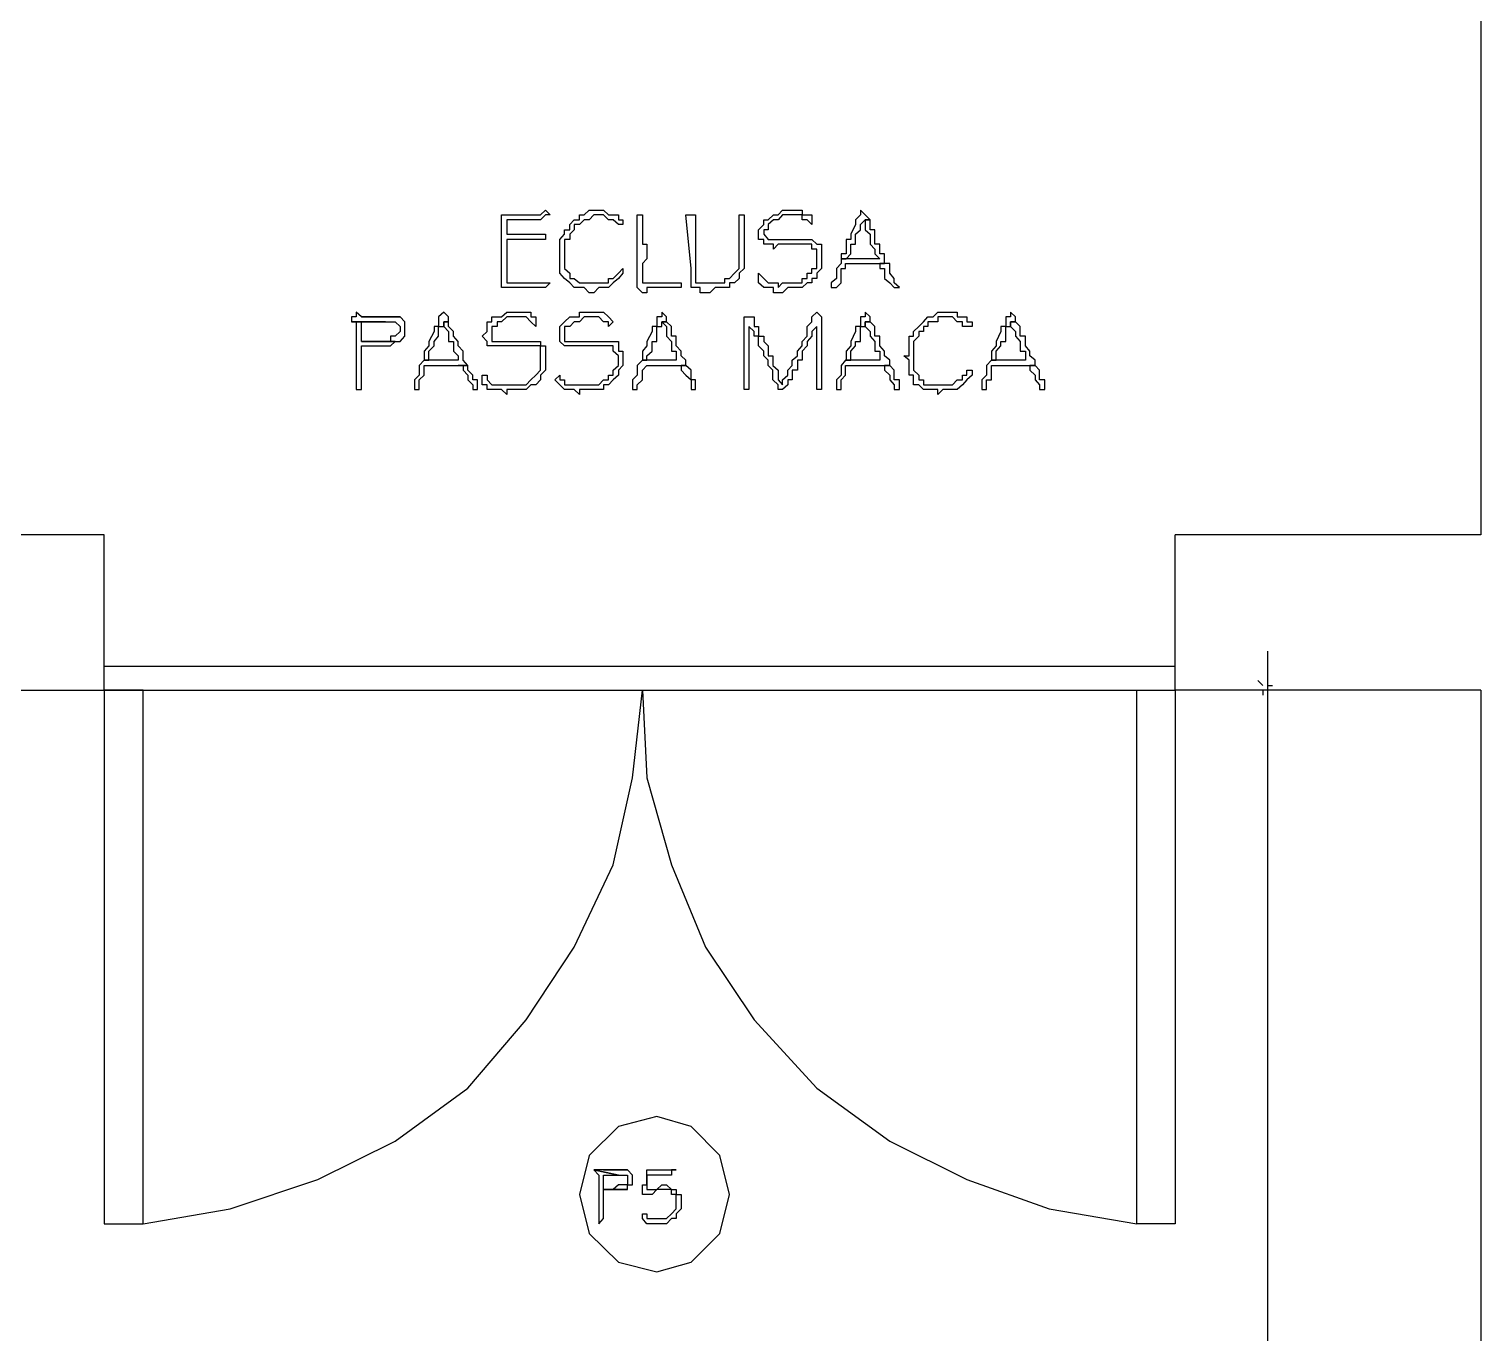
# Model space of a CAD drawing. Header units: millimetres. Extents: x -518.8 to -461.2, y 3.5 to 44.2.
# Drawn here: x -493.215 to -491.308, y 35.608 to 37.32 of the extents above; entities that cross this region are included whole.
import ezdxf

# ---------------------------------------------------------------- set-up
doc = ezdxf.new("R2010")
doc.units = ezdxf.units.MM
doc.header["$MEASUREMENT"] = 0
for name, color, linetype in [('10', 10, 'Continuous'), ('16', 16, 'Continuous'), ('6', 6, 'Continuous'), ('MYSOLIDS', 7, 'Continuous')]:
    doc.layers.add(name, color=color, linetype=linetype)

msp = doc.modelspace()

# ---------------------------------------------------------------- linework, layer by layer
at = {"layer": '10'}
for points in [[(-491.3075, 39.1571), (-491.3075, 36.6556)], [(-493.3128, 36.4518), (-493.1158, 36.4518), (-493.1158, 36.4518), (-493.1158, 36.6556), (-496.5722, 36.6556)], [(-491.3075, 36.6556), (-491.709, 36.6556)], [(-491.709, 36.4518), (-491.709, 36.6556)], [(-493.1158, 35.7511), (-493.0647, 35.7511), (-493.0647, 36.4518), (-493.1158, 36.4518), (-493.1158, 35.7511)], [(-491.709, 35.7511), (-491.7594, 35.7511), (-491.7594, 36.4518), (-491.709, 36.4518), (-491.709, 35.7511)], [(-491.3075, 36.4518), (-491.709, 36.4518)], [(-491.3075, 36.4518), (-491.3075, 32.6511)]]:
    msp.add_lwpolyline(points, dxfattribs=at)
at = {"layer": '16'}
for points in [[(-491.588, 36.503), (-491.588, 32.6)], [(-491.594, 36.4578), (-491.6008, 36.4646)], [(-491.3587, 36.4518), (-491.6391, 36.4518)], [(-491.594, 36.4518), (-491.594, 36.4518), (-491.594, 36.4518), (-491.594, 36.4451)], [(-491.588, 36.4578), (-491.588, 36.4578), (-491.588, 36.4578), (-491.5812, 36.4578)], [(-491.5812, 36.4518), (-491.588, 36.4518), (-491.588, 36.4518), (-491.588, 36.4451)]]:
    msp.add_lwpolyline(points, dxfattribs=at)
at = {"layer": '6'}
for points in [[(-493.1158, 36.4834), (-491.709, 36.4834)], [(-493.1158, 36.4518), (-491.709, 36.4518)], [(-493.0647, 35.7511), (-492.9504, 35.7706), (-492.8354, 35.809), (-492.7339, 35.8594), (-492.6384, 35.9293), (-492.5617, 36.0188), (-492.4985, 36.1142), (-492.4474, 36.2225), (-492.4218, 36.3368), (-492.409, 36.4518)], [(-492.409, 36.4518), (-492.403, 36.3368), (-492.3707, 36.2225), (-492.3263, 36.1142), (-492.2624, 36.0188), (-492.1797, 35.9293), (-492.0842, 35.8594), (-491.9827, 35.809), (-491.8745, 35.7706), (-491.7594, 35.7511)], [(-492.2948, 35.7894), (-492.3075, 35.8406), (-492.3451, 35.8789), (-492.3902, 35.8917), (-492.4406, 35.8789), (-492.479, 35.8406), (-492.4918, 35.7894), (-492.479, 35.7383), (-492.4406, 35.7007), (-492.3902, 35.6879), (-492.3451, 35.7007), (-492.3075, 35.7383), (-492.2948, 35.7894)]]:
    msp.add_lwpolyline(points, dxfattribs=at)
at = {"layer": 'MYSOLIDS'}
for points in [[(-492.5872, 37.0503), (-492.5429, 37.0503), (-492.5361, 37.0503), (-492.5361, 37.0503), (-492.5361, 37.0503), (-492.5361, 37.0503), (-492.5361, 37.0503), (-492.5361, 37.0436), (-492.5361, 37.0436), (-492.5429, 37.0436), (-492.5429, 37.0436), (-492.5872, 37.0436), (-492.5872, 37.0375), (-492.5872, 37.0375), (-492.5872, 37.0308), (-492.5872, 37.0308), (-492.5872, 37.0308), (-492.5872, 37.0248), (-492.5872, 37.018), (-492.5872, 37.018), (-492.5872, 37.012), (-492.5872, 37.012), (-492.5872, 37.0052), (-492.5872, 36.9992), (-492.5872, 36.9992), (-492.5872, 36.9924), (-492.5872, 36.9864), (-492.5872, 36.9864), (-492.5812, 36.9864), (-492.5745, 36.9864), (-492.5745, 36.9864), (-492.5684, 36.9864), (-492.5617, 36.9864), (-492.5617, 36.9864), (-492.5557, 36.9864), (-492.5557, 36.9864), (-492.5489, 36.9864), (-492.5429, 36.9864), (-492.5361, 36.9864), (-492.5361, 36.9864), (-492.5301, 36.9864), (-492.5301, 36.9864), (-492.5301, 36.9864), (-492.5301, 36.9864), (-492.5361, 36.9804), (-492.5361, 36.9804), (-492.5429, 36.9804), (-492.5489, 36.9804), (-492.5489, 36.9804), (-492.5557, 36.9804), (-492.5617, 36.9804), (-492.5617, 36.9804), (-492.5684, 36.9804), (-492.5745, 36.9804), (-492.5812, 36.9804), (-492.5812, 36.9804), (-492.5812, 36.9804), (-492.5872, 36.9804), (-492.5872, 36.9804), (-492.594, 36.9804), (-492.594, 36.9804), (-492.594, 36.9804), (-492.594, 36.9804), (-492.594, 36.9864), (-492.594, 36.9864), (-492.594, 36.9924), (-492.594, 36.9992), (-492.594, 37.0052), (-492.594, 37.0052), (-492.594, 37.012), (-492.594, 37.018), (-492.594, 37.0248), (-492.594, 37.0248), (-492.594, 37.0308), (-492.594, 37.0308), (-492.594, 37.0375), (-492.594, 37.0436), (-492.594, 37.0503), (-492.594, 37.0503), (-492.594, 37.0563), (-492.594, 37.0631), (-492.594, 37.0691), (-492.594, 37.0691), (-492.594, 37.0691), (-492.594, 37.0691), (-492.594, 37.0759), (-492.594, 37.0759), (-492.5872, 37.0759), (-492.5872, 37.0759), (-492.5812, 37.0759), (-492.5812, 37.0759), (-492.5745, 37.0759), (-492.5745, 37.0759), (-492.5684, 37.0759), (-492.5617, 37.0759), (-492.5617, 37.0759), (-492.5557, 37.0759), (-492.5489, 37.0759), (-492.5489, 37.0759), (-492.5429, 37.0759), (-492.5361, 37.0819), (-492.5361, 37.0819), (-492.5361, 37.0819), (-492.5301, 37.0759), (-492.5301, 37.0759), (-492.5301, 37.0759), (-492.5301, 37.0759), (-492.5301, 37.0759), (-492.5361, 37.0759), (-492.5361, 37.0759), (-492.5429, 37.0691), (-492.5429, 37.0691), (-492.5489, 37.0691), (-492.5617, 37.0691), (-492.5617, 37.0691), (-492.5684, 37.0691), (-492.5745, 37.0691), (-492.5812, 37.0691), (-492.5812, 37.0691), (-492.5872, 37.0691), (-492.5872, 37.0631), (-492.5872, 37.0631), (-492.5872, 37.0563), (-492.5872, 37.0563), (-492.5872, 37.0503), (-492.5872, 37.0503), (-492.5872, 37.0503), (-492.5872, 37.0503), (-492.5872, 37.0503)], [(-492.4662, 37.0759), (-492.473, 37.0759), (-492.479, 37.0691), (-492.479, 37.0691), (-492.4857, 37.0691), (-492.4857, 37.0691), (-492.4918, 37.0631), (-492.4985, 37.0631), (-492.4985, 37.0563), (-492.4985, 37.0563), (-492.5045, 37.0503), (-492.5045, 37.0503), (-492.5045, 37.0436), (-492.5113, 37.0436), (-492.5113, 37.0375), (-492.5113, 37.0375), (-492.5113, 37.0308), (-492.5113, 37.0248), (-492.5113, 37.0248), (-492.5113, 37.018), (-492.5113, 37.012), (-492.5113, 37.0052), (-492.5113, 37.0052), (-492.5045, 36.9992), (-492.5045, 36.9992), (-492.5045, 36.9924), (-492.4985, 36.9924), (-492.4918, 36.9864), (-492.4918, 36.9864), (-492.4857, 36.9864), (-492.479, 36.9864), (-492.479, 36.9864), (-492.473, 36.9864), (-492.473, 36.9864), (-492.4662, 36.9864), (-492.4602, 36.9864), (-492.4602, 36.9864), (-492.4534, 36.9864), (-492.4534, 36.9924), (-492.4474, 36.9924), (-492.4474, 36.9924), (-492.4406, 36.9992), (-492.4406, 36.9992), (-492.4346, 37.0052), (-492.4346, 37.0052), (-492.4346, 37.0052), (-492.4346, 37.0052), (-492.4346, 36.9992), (-492.4346, 36.9992), (-492.4346, 36.9992), (-492.4346, 36.9992), (-492.4406, 36.9924), (-492.4406, 36.9924), (-492.4474, 36.9864), (-492.4474, 36.9864), (-492.4534, 36.9804), (-492.4534, 36.9804), (-492.4534, 36.9804), (-492.4602, 36.9804), (-492.4662, 36.9804), (-492.473, 36.9736), (-492.473, 36.9736), (-492.473, 36.9736), (-492.479, 36.9736), (-492.4857, 36.9804), (-492.4918, 36.9804), (-492.4918, 36.9804), (-492.4985, 36.9804), (-492.5045, 36.9864), (-492.5045, 36.9864), (-492.5045, 36.9864), (-492.5113, 36.9924), (-492.5113, 36.9924), (-492.5173, 36.9992), (-492.5173, 37.0052), (-492.5173, 37.0052), (-492.5173, 37.012), (-492.5173, 37.018), (-492.5173, 37.018), (-492.5173, 37.0248), (-492.5173, 37.0308), (-492.5173, 37.0375), (-492.5173, 37.0375), (-492.5173, 37.0436), (-492.5113, 37.0503), (-492.5113, 37.0503), (-492.5113, 37.0563), (-492.5045, 37.0563), (-492.5045, 37.0631), (-492.5045, 37.0631), (-492.4985, 37.0691), (-492.4918, 37.0691), (-492.4918, 37.0759), (-492.4857, 37.0759), (-492.4857, 37.0759), (-492.479, 37.0819), (-492.473, 37.0819), (-492.4662, 37.0819), (-492.4662, 37.0819), (-492.4602, 37.0819), (-492.4602, 37.0819), (-492.4534, 37.0759), (-492.4474, 37.0759), (-492.4474, 37.0759), (-492.4406, 37.0759), (-492.4406, 37.0691), (-492.4346, 37.0691), (-492.4346, 37.0631), (-492.4346, 37.0631), (-492.4346, 37.0631), (-492.4346, 37.0631), (-492.4346, 37.0631), (-492.4346, 37.0631), (-492.4406, 37.0631), (-492.4406, 37.0631), (-492.4406, 37.0631), (-492.4406, 37.0631), (-492.4474, 37.0691), (-492.4534, 37.0691), (-492.4534, 37.0691), (-492.4602, 37.0759), (-492.4662, 37.0759), (-492.4662, 37.0759), (-492.4662, 37.0759), (-492.4662, 37.0759), (-492.4662, 37.0759)], [(-492.409, 36.9864), (-492.403, 36.9864), (-492.3963, 36.9864), (-492.3902, 36.9864), (-492.3902, 36.9864), (-492.3835, 36.9864), (-492.3835, 36.9864), (-492.3775, 36.9864), (-492.3707, 36.9864), (-492.3647, 36.9864), (-492.3647, 36.9864), (-492.3579, 36.9864), (-492.3579, 36.9864), (-492.3579, 36.9804), (-492.3579, 36.9804), (-492.3647, 36.9804), (-492.3647, 36.9804), (-492.3707, 36.9804), (-492.3707, 36.9804), (-492.3707, 36.9804), (-492.3775, 36.9804), (-492.3835, 36.9804), (-492.3902, 36.9804), (-492.3902, 36.9804), (-492.3963, 36.9804), (-492.403, 36.9804), (-492.403, 36.9736), (-492.409, 36.9736), (-492.409, 36.9736), (-492.4158, 36.9804), (-492.4158, 36.9804), (-492.4158, 36.9804), (-492.4158, 36.9804), (-492.4158, 36.9864), (-492.4158, 36.9864), (-492.4158, 36.9924), (-492.4158, 36.9992), (-492.4158, 36.9992), (-492.4158, 37.0052), (-492.4158, 37.012), (-492.4158, 37.012), (-492.4158, 37.018), (-492.4158, 37.0248), (-492.4158, 37.0308), (-492.4158, 37.0308), (-492.4158, 37.0375), (-492.4158, 37.0375), (-492.4158, 37.0436), (-492.4158, 37.0503), (-492.4158, 37.0563), (-492.4158, 37.0563), (-492.4158, 37.0631), (-492.4158, 37.0691), (-492.4158, 37.0759), (-492.4158, 37.0759), (-492.4158, 37.0759), (-492.4158, 37.0759), (-492.409, 37.0759), (-492.409, 37.0759), (-492.409, 37.0759), (-492.409, 37.0759), (-492.409, 37.0759), (-492.409, 37.0759), (-492.409, 37.0759), (-492.409, 37.0691), (-492.409, 37.0631), (-492.409, 37.0563), (-492.409, 37.0563), (-492.409, 37.0503), (-492.409, 37.0436), (-492.409, 37.0375), (-492.403, 37.0375), (-492.403, 37.0308), (-492.403, 37.0248), (-492.403, 37.0248), (-492.403, 37.018), (-492.409, 37.012), (-492.409, 37.012), (-492.409, 37.0052), (-492.409, 37.0052), (-492.409, 36.9992), (-492.409, 36.9924), (-492.409, 36.9924), (-492.409, 36.9864), (-492.409, 36.9864), (-492.409, 36.9864), (-492.409, 36.9864), (-492.409, 36.9864)], [(-492.3519, 37.0759), (-492.3451, 37.0759), (-492.3451, 37.0759), (-492.3451, 37.0759), (-492.3451, 37.0759), (-492.3451, 37.0759), (-492.3451, 37.0759), (-492.3391, 37.0759), (-492.3391, 37.0759), (-492.3391, 37.0052), (-492.3391, 36.9992), (-492.3391, 36.9924), (-492.3391, 36.9924), (-492.3391, 36.9864), (-492.3331, 36.9864), (-492.3331, 36.9864), (-492.3263, 36.9864), (-492.3263, 36.9864), (-492.3203, 36.9864), (-492.3136, 36.9864), (-492.3136, 36.9864), (-492.3075, 36.9864), (-492.3008, 36.9864), (-492.3008, 36.9924), (-492.2948, 36.9924), (-492.2948, 36.9924), (-492.288, 36.9992), (-492.288, 36.9992), (-492.288, 36.9992), (-492.282, 37.0052), (-492.282, 37.012), (-492.282, 37.012), (-492.282, 37.018), (-492.282, 37.018), (-492.282, 37.0248), (-492.282, 37.0308), (-492.282, 37.0375), (-492.282, 37.0436), (-492.282, 37.0503), (-492.282, 37.0503), (-492.282, 37.0563), (-492.282, 37.0631), (-492.282, 37.0631), (-492.282, 37.0691), (-492.282, 37.0759), (-492.282, 37.0759), (-492.282, 37.0759), (-492.282, 37.0759), (-492.282, 37.0759), (-492.282, 37.0759), (-492.2752, 37.0759), (-492.2752, 37.0759), (-492.2752, 37.0691), (-492.2752, 37.0691), (-492.2752, 37.0631), (-492.2752, 37.0563), (-492.2752, 37.0563), (-492.2752, 37.0436), (-492.2752, 37.0375), (-492.2752, 37.0308), (-492.2752, 37.0248), (-492.2752, 37.0248), (-492.2752, 37.018), (-492.2752, 37.012), (-492.2752, 37.012), (-492.2752, 37.0052), (-492.2752, 37.0052), (-492.282, 36.9992), (-492.282, 36.9992), (-492.282, 36.9924), (-492.282, 36.9924), (-492.288, 36.9864), (-492.288, 36.9864), (-492.2948, 36.9864), (-492.2948, 36.9804), (-492.3008, 36.9804), (-492.3075, 36.9804), (-492.3075, 36.9804), (-492.3136, 36.9804), (-492.3203, 36.9736), (-492.3263, 36.9736), (-492.3263, 36.9736), (-492.3331, 36.9736), (-492.3331, 36.9804), (-492.3391, 36.9804), (-492.3391, 36.9804), (-492.3451, 36.9804), (-492.3451, 36.9864), (-492.3451, 36.9864), (-492.3451, 36.9924), (-492.3451, 36.9992), (-492.3451, 37.0052), (-492.3451, 37.0052), (-492.3519, 37.0759), (-492.3519, 37.0759), (-492.3519, 37.0759)], [(-492.1865, 37.0631), (-492.1925, 37.0691), (-492.1925, 37.0691), (-492.1925, 37.0691), (-492.1925, 37.0691), (-492.1993, 37.0691), (-492.1993, 37.0759), (-492.2053, 37.0759), (-492.2121, 37.0759), (-492.2121, 37.0759), (-492.2181, 37.0759), (-492.2181, 37.0759), (-492.2248, 37.0759), (-492.2308, 37.0691), (-492.2308, 37.0691), (-492.2369, 37.0691), (-492.2436, 37.0631), (-492.2436, 37.0631), (-492.2436, 37.0563), (-492.2496, 37.0563), (-492.2496, 37.0503), (-492.2496, 37.0503), (-492.2436, 37.0436), (-492.2436, 37.0436), (-492.2369, 37.0436), (-492.2369, 37.0436), (-492.2308, 37.0436), (-492.2248, 37.0436), (-492.2248, 37.0436), (-492.2181, 37.0436), (-492.2181, 37.0436), (-492.2121, 37.0436), (-492.2053, 37.0436), (-492.1993, 37.0436), (-492.1993, 37.0436), (-492.1925, 37.0436), (-492.1865, 37.0436), (-492.1865, 37.0436), (-492.1797, 37.0375), (-492.1797, 37.0375), (-492.1737, 37.0375), (-492.1737, 37.0308), (-492.1737, 37.0248), (-492.1737, 37.0248), (-492.1737, 37.018), (-492.1737, 37.018), (-492.1737, 37.012), (-492.1737, 37.0052), (-492.1737, 37.0052), (-492.1797, 36.9992), (-492.1797, 36.9924), (-492.1865, 36.9924), (-492.1865, 36.9864), (-492.1865, 36.9864), (-492.1925, 36.9864), (-492.1925, 36.9864), (-492.1993, 36.9804), (-492.2053, 36.9804), (-492.2053, 36.9804), (-492.2121, 36.9804), (-492.2181, 36.9804), (-492.2248, 36.9736), (-492.2248, 36.9736), (-492.2308, 36.9736), (-492.2369, 36.9736), (-492.2369, 36.9804), (-492.2436, 36.9804), (-492.2496, 36.9804), (-492.2496, 36.9804), (-492.2564, 36.9864), (-492.2564, 36.9864), (-492.2564, 36.9924), (-492.2564, 36.9924), (-492.2564, 36.9992), (-492.2564, 36.9992), (-492.2564, 36.9992), (-492.2564, 36.9992), (-492.2496, 36.9924), (-492.2496, 36.9924), (-492.2496, 36.9924), (-492.2496, 36.9924), (-492.2436, 36.9864), (-492.2436, 36.9864), (-492.2436, 36.9864), (-492.2369, 36.9864), (-492.2308, 36.9864), (-492.2308, 36.9804), (-492.2248, 36.9864), (-492.2181, 36.9864), (-492.2121, 36.9864), (-492.2121, 36.9864), (-492.2053, 36.9864), (-492.1993, 36.9864), (-492.1993, 36.9924), (-492.1925, 36.9924), (-492.1925, 36.9924), (-492.1925, 36.9992), (-492.1865, 36.9992), (-492.1865, 37.0052), (-492.1797, 37.0052), (-492.1797, 37.012), (-492.1797, 37.018), (-492.1797, 37.018), (-492.1797, 37.0248), (-492.1797, 37.0308), (-492.1865, 37.0308), (-492.1865, 37.0308), (-492.1865, 37.0375), (-492.1925, 37.0375), (-492.1993, 37.0375), (-492.1993, 37.0375), (-492.1993, 37.0375), (-492.2053, 37.0375), (-492.2121, 37.0375), (-492.2181, 37.0375), (-492.2248, 37.0375), (-492.2248, 37.0375), (-492.2308, 37.0375), (-492.2369, 37.0308), (-492.2369, 37.0375), (-492.2436, 37.0375), (-492.2496, 37.0375), (-492.2496, 37.0375), (-492.2496, 37.0436), (-492.2564, 37.0436), (-492.2564, 37.0503), (-492.2564, 37.0503), (-492.2564, 37.0563), (-492.2564, 37.0563), (-492.2496, 37.0631), (-492.2496, 37.0691), (-492.2436, 37.0691), (-492.2436, 37.0691), (-492.2369, 37.0759), (-492.2369, 37.0759), (-492.2308, 37.0759), (-492.2248, 37.0819), (-492.2248, 37.0819), (-492.2181, 37.0819), (-492.2121, 37.0819), (-492.2121, 37.0819), (-492.2053, 37.0819), (-492.1993, 37.0819), (-492.1993, 37.0759), (-492.1925, 37.0759), (-492.1865, 37.0759), (-492.1865, 37.0691), (-492.1865, 37.0691), (-492.1865, 37.0691), (-492.1865, 37.0691), (-492.1865, 37.0631), (-492.1865, 37.0631), (-492.1865, 37.0631), (-492.1865, 37.0631), (-492.1865, 37.0631)], [(-492.1226, 37.0819), (-492.1226, 37.0819), (-492.1226, 37.0759), (-492.1226, 37.0759), (-492.1226, 37.0759), (-492.1293, 37.0691), (-492.1293, 37.0631), (-492.1293, 37.0631), (-492.1354, 37.0503), (-492.1354, 37.0436), (-492.1414, 37.0436), (-492.1414, 37.0375), (-492.1414, 37.0375), (-492.1414, 37.0308), (-492.1414, 37.0248), (-492.1481, 37.0248), (-492.1481, 37.018), (-492.1414, 37.018), (-492.1414, 37.018), (-492.1354, 37.0248), (-492.1354, 37.0308), (-492.1354, 37.0308), (-492.1354, 37.0375), (-492.1293, 37.0375), (-492.1293, 37.0436), (-492.1293, 37.0436), (-492.1293, 37.0503), (-492.1226, 37.0563), (-492.1226, 37.0563), (-492.1226, 37.0631), (-492.1166, 37.0691), (-492.1098, 37.0691), (-492.1166, 37.0759), (-492.1166, 37.0759), (-492.1226, 37.0819), (-492.1226, 37.0819)], [(-492.1098, 37.0691), (-492.1166, 37.0691), (-492.1166, 37.0691), (-492.1166, 37.0631), (-492.1166, 37.0563), (-492.1166, 37.0563), (-492.1098, 37.0503), (-492.1098, 37.0436), (-492.1098, 37.0436), (-492.1098, 37.0375), (-492.1038, 37.0308), (-492.1038, 37.0308), (-492.1038, 37.0248), (-492.097, 37.018), (-492.1421, 37.018), (-492.1481, 37.018), (-492.1481, 37.012), (-492.1481, 37.012), (-492.1542, 37.0052), (-492.1542, 36.9992), (-492.1542, 36.9992), (-492.1542, 36.9924), (-492.1609, 36.9864), (-492.1609, 36.9864), (-492.1609, 36.9804), (-492.1609, 36.9804), (-492.1542, 36.9804), (-492.1542, 36.9804), (-492.1542, 36.9804), (-492.1481, 36.9864), (-492.1481, 36.9924), (-492.1481, 36.9924), (-492.1481, 36.9992), (-492.1481, 37.0052), (-492.1421, 37.0052), (-492.1421, 37.012), (-492.097, 37.012), (-492.091, 37.012), (-492.091, 37.018), (-492.091, 37.0248), (-492.097, 37.0248), (-492.097, 37.0308), (-492.097, 37.0375), (-492.1038, 37.0375), (-492.1038, 37.0436), (-492.1038, 37.0436), (-492.1038, 37.0503), (-492.1038, 37.0563), (-492.1098, 37.0563), (-492.1098, 37.0563), (-492.1098, 37.0631), (-492.1098, 37.0691), (-492.1098, 37.0691), (-492.1098, 37.0691)], [(-492.091, 37.012), (-492.097, 37.012), (-492.097, 37.012), (-492.097, 37.0052), (-492.091, 37.0052), (-492.091, 36.9992), (-492.091, 36.9924), (-492.0842, 36.9864), (-492.0842, 36.9864), (-492.0782, 36.9804), (-492.0782, 36.9804), (-492.0782, 36.9804), (-492.0714, 36.9804), (-492.0714, 36.9804), (-492.0782, 36.9864), (-492.0782, 36.9924), (-492.0782, 36.9924), (-492.0842, 36.9992), (-492.0842, 37.0052), (-492.0842, 37.012), (-492.091, 37.012), (-492.091, 37.012)], [(-492.785, 36.9481), (-492.785, 36.9421), (-492.785, 36.9421), (-492.791, 36.9421), (-492.791, 36.9353), (-492.7466, 36.9353), (-492.7466, 36.9353), (-492.7399, 36.9353), (-492.7339, 36.9353), (-492.7339, 36.9353), (-492.7339, 36.9353), (-492.7271, 36.9293), (-492.7271, 36.9293), (-492.7271, 36.9225), (-492.7271, 36.9225), (-492.7339, 36.9165), (-492.7339, 36.9165), (-492.7399, 36.9165), (-492.7399, 36.9097), (-492.7466, 36.9097), (-492.7466, 36.9097), (-492.7527, 36.9097), (-492.7594, 36.9097), (-492.7594, 36.9097), (-492.7654, 36.9097), (-492.7722, 36.9097), (-492.7782, 36.9097), (-492.7339, 36.9097), (-492.7339, 36.9097), (-492.7271, 36.9097), (-492.7211, 36.9165), (-492.7211, 36.9165), (-492.7211, 36.9225), (-492.7211, 36.9293), (-492.7211, 36.9293), (-492.7211, 36.9353), (-492.7211, 36.9353), (-492.7271, 36.9421), (-492.7271, 36.9421), (-492.7782, 36.9421), (-492.7782, 36.9421), (-492.785, 36.9481), (-492.785, 36.9481)], [(-492.7466, 36.9421), (-492.7527, 36.9421), (-492.7527, 36.9421), (-492.7594, 36.9421), (-492.7654, 36.9421), (-492.7722, 36.9421), (-492.7722, 36.9421), (-492.7782, 36.9421), (-492.7271, 36.9421), (-492.7339, 36.9421), (-492.7399, 36.9421), (-492.7399, 36.9421), (-492.7466, 36.9421), (-492.7466, 36.9421)], [(-492.6699, 36.9481), (-492.6699, 36.9481), (-492.6699, 36.9481), (-492.6767, 36.9421), (-492.6767, 36.9421), (-492.6767, 36.9353), (-492.6767, 36.9293), (-492.6827, 36.9293), (-492.6827, 36.9225), (-492.6895, 36.9097), (-492.6895, 36.9097), (-492.6895, 36.9037), (-492.6895, 36.9037), (-492.6955, 36.8969), (-492.6955, 36.8909), (-492.6955, 36.8909), (-492.6955, 36.8849), (-492.6895, 36.8849), (-492.6895, 36.8849), (-492.6895, 36.8909), (-492.6895, 36.8969), (-492.6827, 36.9037), (-492.6827, 36.9037), (-492.6827, 36.9037), (-492.6827, 36.9097), (-492.6827, 36.9097), (-492.6767, 36.9165), (-492.6767, 36.9225), (-492.6767, 36.9293), (-492.6699, 36.9293), (-492.6699, 36.9353), (-492.6639, 36.9353), (-492.6639, 36.9421), (-492.6699, 36.9481), (-492.6699, 36.9481), (-492.6699, 36.9481)], [(-492.5489, 36.9293), (-492.5557, 36.9353), (-492.5557, 36.9353), (-492.5557, 36.9353), (-492.5557, 36.9353), (-492.5557, 36.9353), (-492.5617, 36.9421), (-492.5684, 36.9421), (-492.5684, 36.9421), (-492.5745, 36.9421), (-492.5745, 36.9421), (-492.5812, 36.9421), (-492.5872, 36.9421), (-492.594, 36.9353), (-492.594, 36.9353), (-492.6, 36.9353), (-492.6, 36.9293), (-492.6068, 36.9293), (-492.6068, 36.9225), (-492.6068, 36.9225), (-492.6068, 36.9165), (-492.6068, 36.9165), (-492.6068, 36.9097), (-492.6, 36.9097), (-492.6, 36.9097), (-492.594, 36.9097), (-492.594, 36.9097), (-492.5872, 36.9097), (-492.5812, 36.9097), (-492.5812, 36.9097), (-492.5745, 36.9097), (-492.5745, 36.9097), (-492.5684, 36.9097), (-492.5617, 36.9097), (-492.5617, 36.9097), (-492.5557, 36.9097), (-492.5489, 36.9097), (-492.5429, 36.9097), (-492.5429, 36.9097), (-492.5429, 36.9037), (-492.5361, 36.9037), (-492.5361, 36.8969), (-492.5361, 36.8969), (-492.5361, 36.8909), (-492.5361, 36.8849), (-492.5361, 36.8849), (-492.5361, 36.8782), (-492.5361, 36.8721), (-492.5361, 36.8721), (-492.5429, 36.8654), (-492.5429, 36.8594), (-492.5429, 36.8594), (-492.5489, 36.8526), (-492.5489, 36.8526), (-492.5557, 36.8526), (-492.5557, 36.8526), (-492.5617, 36.8466), (-492.5617, 36.8466), (-492.5684, 36.8466), (-492.5745, 36.8466), (-492.5812, 36.8466), (-492.5812, 36.8466), (-492.5872, 36.8466), (-492.5872, 36.8398), (-492.594, 36.8466), (-492.6, 36.8466), (-492.6068, 36.8466), (-492.6068, 36.8466), (-492.6128, 36.8466), (-492.6128, 36.8526), (-492.6196, 36.8526), (-492.6196, 36.8594), (-492.6196, 36.8594), (-492.6196, 36.8654), (-492.6196, 36.8654), (-492.6128, 36.8654), (-492.6128, 36.8654), (-492.6128, 36.8594), (-492.6128, 36.8594), (-492.6128, 36.8594), (-492.6128, 36.8594), (-492.6068, 36.8526), (-492.6068, 36.8526), (-492.6, 36.8526), (-492.6, 36.8526), (-492.594, 36.8526), (-492.5872, 36.8526), (-492.5872, 36.8526), (-492.5812, 36.8526), (-492.5745, 36.8526), (-492.5684, 36.8526), (-492.5684, 36.8526), (-492.5617, 36.8526), (-492.5557, 36.8594), (-492.5557, 36.8594), (-492.5557, 36.8594), (-492.5489, 36.8654), (-492.5489, 36.8654), (-492.5429, 36.8721), (-492.5429, 36.8721), (-492.5429, 36.8782), (-492.5429, 36.8849), (-492.5429, 36.8849), (-492.5429, 36.8909), (-492.5429, 36.8969), (-492.5429, 36.8969), (-492.5429, 36.9037), (-492.5489, 36.9037), (-492.5557, 36.9037), (-492.5557, 36.9037), (-492.5617, 36.9037), (-492.5617, 36.9037), (-492.5684, 36.9037), (-492.5745, 36.9037), (-492.5745, 36.9037), (-492.5812, 36.9037), (-492.5872, 36.9037), (-492.594, 36.9037), (-492.594, 36.9037), (-492.6, 36.9037), (-492.6068, 36.9037), (-492.6068, 36.9037), (-492.6128, 36.9037), (-492.6128, 36.9097), (-492.6128, 36.9097), (-492.6196, 36.9165), (-492.6196, 36.9165), (-492.6128, 36.9225), (-492.6128, 36.9293), (-492.6128, 36.9293), (-492.6128, 36.9353), (-492.6068, 36.9353), (-492.6068, 36.9421), (-492.6, 36.9421), (-492.594, 36.9421), (-492.594, 36.9421), (-492.5872, 36.9481), (-492.5812, 36.9481), (-492.5812, 36.9481), (-492.5745, 36.9481), (-492.5745, 36.9481), (-492.5684, 36.9481), (-492.5617, 36.9481), (-492.5557, 36.9481), (-492.5557, 36.9421), (-492.5489, 36.9421), (-492.5489, 36.9353), (-492.5489, 36.9353), (-492.5489, 36.9353), (-492.5489, 36.9353), (-492.5489, 36.9293), (-492.5489, 36.9293), (-492.5489, 36.9293), (-492.5489, 36.9293), (-492.5489, 36.9293)], [(-492.4534, 36.9293), (-492.4534, 36.9353), (-492.4534, 36.9353), (-492.4534, 36.9353), (-492.4534, 36.9353), (-492.4602, 36.9353), (-492.4662, 36.9421), (-492.4662, 36.9421), (-492.473, 36.9421), (-492.473, 36.9421), (-492.479, 36.9421), (-492.4857, 36.9421), (-492.4857, 36.9421), (-492.4918, 36.9353), (-492.4985, 36.9353), (-492.4985, 36.9353), (-492.5045, 36.9293), (-492.5113, 36.9293), (-492.5113, 36.9225), (-492.5113, 36.9225), (-492.5113, 36.9165), (-492.5113, 36.9165), (-492.5113, 36.9097), (-492.5045, 36.9097), (-492.4985, 36.9097), (-492.4985, 36.9097), (-492.4918, 36.9097), (-492.4918, 36.9097), (-492.4857, 36.9097), (-492.479, 36.9097), (-492.479, 36.9097), (-492.473, 36.9097), (-492.4662, 36.9097), (-492.4662, 36.9097), (-492.4602, 36.9097), (-492.4534, 36.9097), (-492.4534, 36.9097), (-492.4474, 36.9097), (-492.4406, 36.9097), (-492.4406, 36.9037), (-492.4406, 36.9037), (-492.4406, 36.8969), (-492.4346, 36.8969), (-492.4346, 36.8909), (-492.4346, 36.8849), (-492.4346, 36.8849), (-492.4346, 36.8782), (-492.4406, 36.8721), (-492.4406, 36.8721), (-492.4406, 36.8654), (-492.4474, 36.8594), (-492.4474, 36.8594), (-492.4534, 36.8526), (-492.4534, 36.8526), (-492.4534, 36.8526), (-492.4602, 36.8526), (-492.4602, 36.8466), (-492.4662, 36.8466), (-492.473, 36.8466), (-492.473, 36.8466), (-492.479, 36.8466), (-492.4857, 36.8466), (-492.4918, 36.8466), (-492.4918, 36.8398), (-492.4985, 36.8466), (-492.5045, 36.8466), (-492.5045, 36.8466), (-492.5113, 36.8466), (-492.5113, 36.8466), (-492.5173, 36.8526), (-492.5173, 36.8526), (-492.5241, 36.8594), (-492.5241, 36.8594), (-492.5173, 36.8654), (-492.5173, 36.8654), (-492.5173, 36.8654), (-492.5173, 36.8654), (-492.5173, 36.8594), (-492.5113, 36.8594), (-492.5113, 36.8594), (-492.5113, 36.8594), (-492.5113, 36.8526), (-492.5045, 36.8526), (-492.5045, 36.8526), (-492.4985, 36.8526), (-492.4985, 36.8526), (-492.4918, 36.8526), (-492.4857, 36.8526), (-492.479, 36.8526), (-492.479, 36.8526), (-492.473, 36.8526), (-492.4662, 36.8526), (-492.4662, 36.8526), (-492.4602, 36.8594), (-492.4602, 36.8594), (-492.4534, 36.8594), (-492.4534, 36.8654), (-492.4474, 36.8654), (-492.4474, 36.8721), (-492.4474, 36.8721), (-492.4406, 36.8782), (-492.4406, 36.8849), (-492.4406, 36.8849), (-492.4406, 36.8909), (-492.4474, 36.8969), (-492.4474, 36.8969), (-492.4474, 36.9037), (-492.4534, 36.9037), (-492.4534, 36.9037), (-492.4602, 36.9037), (-492.4602, 36.9037), (-492.4662, 36.9037), (-492.473, 36.9037), (-492.473, 36.9037), (-492.479, 36.9037), (-492.4857, 36.9037), (-492.4918, 36.9037), (-492.4918, 36.9037), (-492.4985, 36.9037), (-492.5045, 36.9037), (-492.5045, 36.9037), (-492.5113, 36.9037), (-492.5113, 36.9037), (-492.5173, 36.9097), (-492.5173, 36.9097), (-492.5173, 36.9165), (-492.5173, 36.9165), (-492.5173, 36.9225), (-492.5173, 36.9293), (-492.5173, 36.9293), (-492.5113, 36.9353), (-492.5113, 36.9353), (-492.5045, 36.9421), (-492.5045, 36.9421), (-492.4985, 36.9421), (-492.4918, 36.9421), (-492.4918, 36.9481), (-492.4857, 36.9481), (-492.479, 36.9481), (-492.473, 36.9481), (-492.473, 36.9481), (-492.4662, 36.9481), (-492.4662, 36.9481), (-492.4602, 36.9481), (-492.4534, 36.9421), (-492.4534, 36.9421), (-492.4474, 36.9353), (-492.4474, 36.9353), (-492.4474, 36.9353), (-492.4474, 36.9353), (-492.4534, 36.9293), (-492.4534, 36.9293), (-492.4534, 36.9293), (-492.4534, 36.9293), (-492.4534, 36.9293)], [(-492.3835, 36.9481), (-492.3835, 36.9481), (-492.3835, 36.9481), (-492.3835, 36.9421), (-492.3902, 36.9421), (-492.3902, 36.9353), (-492.3902, 36.9293), (-492.3963, 36.9293), (-492.3963, 36.9225), (-492.403, 36.9097), (-492.403, 36.9097), (-492.403, 36.9037), (-492.403, 36.9037), (-492.409, 36.8969), (-492.409, 36.8909), (-492.409, 36.8909), (-492.409, 36.8849), (-492.403, 36.8849), (-492.403, 36.8849), (-492.403, 36.8909), (-492.3963, 36.8969), (-492.3963, 36.9037), (-492.3963, 36.9037), (-492.3963, 36.9037), (-492.3963, 36.9097), (-492.3902, 36.9097), (-492.3902, 36.9165), (-492.3902, 36.9225), (-492.3902, 36.9293), (-492.3835, 36.9293), (-492.3835, 36.9353), (-492.3775, 36.9353), (-492.3775, 36.9421), (-492.3835, 36.9481), (-492.3835, 36.9481), (-492.3835, 36.9481)], [(-492.2692, 36.9293), (-492.2692, 36.9225), (-492.2692, 36.9225), (-492.2692, 36.9165), (-492.2692, 36.9097), (-492.2692, 36.9037), (-492.2692, 36.9037), (-492.2692, 36.9037), (-492.2692, 36.8969), (-492.2692, 36.8909), (-492.2692, 36.8849), (-492.2692, 36.8849), (-492.2692, 36.8782), (-492.2692, 36.8721), (-492.2692, 36.8721), (-492.2692, 36.8654), (-492.2692, 36.8594), (-492.2692, 36.8526), (-492.2692, 36.8526), (-492.2692, 36.8466), (-492.2692, 36.8466), (-492.2692, 36.8466), (-492.2692, 36.8466), (-492.2692, 36.8466), (-492.2752, 36.8466), (-492.2752, 36.8466), (-492.2752, 36.8466), (-492.2752, 36.8466), (-492.2752, 36.8526), (-492.2752, 36.8526), (-492.2752, 36.8594), (-492.2752, 36.8594), (-492.2752, 36.8654), (-492.2752, 36.8721), (-492.2752, 36.8721), (-492.2752, 36.8782), (-492.2752, 36.8849), (-492.2752, 36.8909), (-492.2752, 36.8969), (-492.2752, 36.8969), (-492.2752, 36.9037), (-492.2752, 36.9097), (-492.2752, 36.9165), (-492.2752, 36.9165), (-492.2752, 36.9225), (-492.2752, 36.9293), (-492.2752, 36.9293), (-492.2752, 36.9353), (-492.2752, 36.9353), (-492.2752, 36.9421), (-492.2752, 36.9421), (-492.2752, 36.9421), (-492.2752, 36.9421), (-492.2692, 36.9421), (-492.2692, 36.9421), (-492.2692, 36.9421), (-492.2624, 36.9421), (-492.2624, 36.9353), (-492.2624, 36.9293), (-492.2564, 36.9293), (-492.2564, 36.9225), (-492.2564, 36.9225), (-492.2564, 36.9165), (-492.2496, 36.9165), (-492.2496, 36.9097), (-492.2496, 36.9097), (-492.2436, 36.9037), (-492.2436, 36.8969), (-492.2436, 36.8909), (-492.2376, 36.8909), (-492.2376, 36.8849), (-492.2376, 36.8782), (-492.2376, 36.8782), (-492.2308, 36.8721), (-492.2308, 36.8654), (-492.2308, 36.8654), (-492.2308, 36.8594), (-492.2248, 36.8526), (-492.2248, 36.8526), (-492.2248, 36.8594), (-492.2248, 36.8594), (-492.2181, 36.8654), (-492.2181, 36.8654), (-492.2181, 36.8721), (-492.2181, 36.8721), (-492.2121, 36.8782), (-492.2121, 36.8849), (-492.2121, 36.8849), (-492.2053, 36.8909), (-492.2053, 36.8969), (-492.2053, 36.8969), (-492.1993, 36.9037), (-492.1993, 36.9097), (-492.1925, 36.9165), (-492.1925, 36.9225), (-492.1925, 36.9225), (-492.1925, 36.9293), (-492.1865, 36.9353), (-492.1865, 36.9353), (-492.1865, 36.9421), (-492.1865, 36.9421), (-492.1865, 36.9421), (-492.1797, 36.9481), (-492.1797, 36.9481), (-492.1737, 36.9421), (-492.1737, 36.9421), (-492.1737, 36.9421), (-492.1737, 36.9421), (-492.1737, 36.8526), (-492.1737, 36.8466), (-492.1737, 36.8466), (-492.1797, 36.8466), (-492.1797, 36.8466), (-492.1797, 36.8466), (-492.1797, 36.8466), (-492.1797, 36.8526), (-492.1797, 36.8526), (-492.1797, 36.9293), (-492.1865, 36.9225), (-492.1865, 36.9165), (-492.1925, 36.9097), (-492.1925, 36.9097), (-492.1925, 36.9037), (-492.1993, 36.8969), (-492.1993, 36.8909), (-492.1993, 36.8849), (-492.2053, 36.8849), (-492.2053, 36.8782), (-492.2053, 36.8721), (-492.2121, 36.8721), (-492.2121, 36.8654), (-492.2121, 36.8654), (-492.2121, 36.8654), (-492.2121, 36.8594), (-492.2181, 36.8594), (-492.2181, 36.8526), (-492.2248, 36.8466), (-492.2248, 36.8466), (-492.2248, 36.8466), (-492.2248, 36.8466), (-492.2308, 36.8466), (-492.2308, 36.8466), (-492.2308, 36.8466), (-492.2308, 36.8526), (-492.2308, 36.8526), (-492.2308, 36.8526), (-492.2376, 36.8594), (-492.2376, 36.8654), (-492.2376, 36.8721), (-492.2436, 36.8782), (-492.2436, 36.8782), (-492.2436, 36.8849), (-492.2496, 36.8909), (-492.2496, 36.8969), (-492.2496, 36.8969), (-492.2564, 36.9037), (-492.2564, 36.9097), (-492.2564, 36.9097), (-492.2564, 36.9165), (-492.2624, 36.9165), (-492.2624, 36.9225), (-492.2624, 36.9225), (-492.2692, 36.9293), (-492.2692, 36.9293), (-492.2692, 36.9293), (-492.2692, 36.9293), (-492.2692, 36.9293)], [(-492.1166, 36.9481), (-492.1166, 36.9481), (-492.1166, 36.9481), (-492.1166, 36.9421), (-492.1226, 36.9421), (-492.1226, 36.9353), (-492.1226, 36.9293), (-492.1293, 36.9293), (-492.1293, 36.9225), (-492.1354, 36.9097), (-492.1354, 36.9097), (-492.1354, 36.9037), (-492.1354, 36.9037), (-492.1414, 36.8969), (-492.1414, 36.8909), (-492.1414, 36.8909), (-492.1414, 36.8849), (-492.1354, 36.8849), (-492.1354, 36.8849), (-492.1354, 36.8909), (-492.1354, 36.8969), (-492.1293, 36.9037), (-492.1293, 36.9037), (-492.1293, 36.9037), (-492.1293, 36.9097), (-492.1226, 36.9097), (-492.1226, 36.9165), (-492.1226, 36.9225), (-492.1226, 36.9293), (-492.1166, 36.9293), (-492.1166, 36.9353), (-492.1098, 36.9353), (-492.1098, 36.9421), (-492.1166, 36.9481), (-492.1166, 36.9481), (-492.1166, 36.9481)], [(-492.0083, 36.9421), (-492.0143, 36.9421), (-492.0211, 36.9421), (-492.0211, 36.9353), (-492.0271, 36.9353), (-492.0339, 36.9353), (-492.0339, 36.9293), (-492.0399, 36.9293), (-492.0399, 36.9225), (-492.0399, 36.9225), (-492.0459, 36.9225), (-492.0459, 36.9165), (-492.0527, 36.9097), (-492.0527, 36.9097), (-492.0527, 36.9097), (-492.0527, 36.9037), (-492.0527, 36.8969), (-492.0527, 36.8909), (-492.0527, 36.8909), (-492.0527, 36.8849), (-492.0527, 36.8782), (-492.0527, 36.8721), (-492.0527, 36.8721), (-492.0459, 36.8654), (-492.0459, 36.8654), (-492.0459, 36.8594), (-492.0399, 36.8594), (-492.0399, 36.8526), (-492.0339, 36.8526), (-492.0271, 36.8526), (-492.0271, 36.8526), (-492.0211, 36.8526), (-492.0211, 36.8526), (-492.0143, 36.8526), (-492.0083, 36.8526), (-492.0015, 36.8526), (-492.0015, 36.8526), (-492.0015, 36.8526), (-491.9955, 36.8594), (-491.9887, 36.8594), (-491.9887, 36.8594), (-491.9887, 36.8654), (-491.9827, 36.8654), (-491.9827, 36.8721), (-491.976, 36.8721), (-491.976, 36.8721), (-491.976, 36.8721), (-491.976, 36.8721), (-491.976, 36.8721), (-491.976, 36.8654), (-491.976, 36.8654), (-491.9827, 36.8594), (-491.9827, 36.8594), (-491.9887, 36.8526), (-491.9887, 36.8526), (-491.9955, 36.8466), (-492.0015, 36.8466), (-492.0015, 36.8466), (-492.0015, 36.8466), (-492.0083, 36.8466), (-492.0143, 36.8466), (-492.0211, 36.8398), (-492.0211, 36.8398), (-492.0211, 36.8466), (-492.0271, 36.8466), (-492.0339, 36.8466), (-492.0399, 36.8466), (-492.0399, 36.8466), (-492.0459, 36.8526), (-492.0459, 36.8526), (-492.0527, 36.8526), (-492.0527, 36.8594), (-492.0527, 36.8654), (-492.0587, 36.8654), (-492.0587, 36.8721), (-492.0587, 36.8721), (-492.0587, 36.8782), (-492.0587, 36.8849), (-492.0654, 36.8909), (-492.0587, 36.8909), (-492.0587, 36.8969), (-492.0587, 36.9037), (-492.0587, 36.9037), (-492.0587, 36.9097), (-492.0587, 36.9165), (-492.0527, 36.9165), (-492.0527, 36.9225), (-492.0527, 36.9225), (-492.0459, 36.9293), (-492.0459, 36.9293), (-492.0399, 36.9353), (-492.0399, 36.9353), (-492.0339, 36.9421), (-492.0271, 36.9421), (-492.0271, 36.9421), (-492.0211, 36.9481), (-492.0143, 36.9481), (-492.0143, 36.9481), (-492.0083, 36.9481), (-492.0083, 36.9481), (-492.0015, 36.9481), (-491.9955, 36.9481), (-491.9955, 36.9421), (-491.9887, 36.9421), (-491.9827, 36.9421), (-491.9827, 36.9353), (-491.976, 36.9353), (-491.976, 36.9293), (-491.976, 36.9293), (-491.976, 36.9293), (-491.976, 36.9293), (-491.9827, 36.9293), (-491.9827, 36.9293), (-491.9827, 36.9293), (-491.9827, 36.9293), (-491.9887, 36.9293), (-491.9887, 36.9293), (-491.9887, 36.9353), (-491.9955, 36.9353), (-491.9955, 36.9353), (-492.0015, 36.9421), (-492.0083, 36.9421), (-492.0083, 36.9421), (-492.0083, 36.9421), (-492.0083, 36.9421), (-492.0083, 36.9421)], [(-491.9256, 36.9481), (-491.9256, 36.9481), (-491.9256, 36.9481), (-491.9256, 36.9421), (-491.9316, 36.9421), (-491.9316, 36.9353), (-491.9316, 36.9293), (-491.9384, 36.9293), (-491.9384, 36.9225), (-491.9444, 36.9097), (-491.9444, 36.9097), (-491.9444, 36.9037), (-491.9444, 36.9037), (-491.9504, 36.8969), (-491.9504, 36.8909), (-491.9504, 36.8909), (-491.9504, 36.8849), (-491.9444, 36.8849), (-491.9444, 36.8849), (-491.9444, 36.8909), (-491.9444, 36.8969), (-491.9384, 36.9037), (-491.9384, 36.9037), (-491.9384, 36.9037), (-491.9384, 36.9097), (-491.9316, 36.9097), (-491.9316, 36.9165), (-491.9316, 36.9225), (-491.9316, 36.9293), (-491.9256, 36.9293), (-491.9256, 36.9353), (-491.9188, 36.9353), (-491.9188, 36.9421), (-491.9256, 36.9481), (-491.9256, 36.9481), (-491.9256, 36.9481)], [(-492.791, 36.9353), (-492.791, 36.9353), (-492.785, 36.9353), (-492.785, 36.9293), (-492.785, 36.9225), (-492.785, 36.9225), (-492.785, 36.9165), (-492.785, 36.9097), (-492.785, 36.9097), (-492.785, 36.9037), (-492.785, 36.8969), (-492.785, 36.8969), (-492.785, 36.8909), (-492.785, 36.8849), (-492.785, 36.8782), (-492.785, 36.8782), (-492.785, 36.8721), (-492.785, 36.8654), (-492.785, 36.8594), (-492.785, 36.8594), (-492.785, 36.8526), (-492.785, 36.8466), (-492.785, 36.8466), (-492.785, 36.8466), (-492.7782, 36.8466), (-492.7782, 36.8466), (-492.7782, 36.8526), (-492.7782, 36.8526), (-492.7782, 36.8594), (-492.7782, 36.8654), (-492.7782, 36.8721), (-492.7782, 36.8721), (-492.7782, 36.8782), (-492.7782, 36.8849), (-492.7782, 36.8909), (-492.7782, 36.8909), (-492.7782, 36.8969), (-492.7782, 36.8969), (-492.7782, 36.9037), (-492.7782, 36.9037), (-492.7722, 36.9037), (-492.7654, 36.9037), (-492.7654, 36.9037), (-492.7594, 36.9037), (-492.7527, 36.9037), (-492.7466, 36.9037), (-492.7466, 36.9037), (-492.7399, 36.9037), (-492.7339, 36.9097), (-492.7339, 36.9097), (-492.7782, 36.9097), (-492.7782, 36.9097), (-492.7782, 36.9165), (-492.7782, 36.9165), (-492.7782, 36.9225), (-492.7782, 36.9293), (-492.7782, 36.9353), (-492.7782, 36.9353), (-492.7722, 36.9353), (-492.7722, 36.9353), (-492.7654, 36.9353), (-492.7594, 36.9353), (-492.7594, 36.9353), (-492.7527, 36.9353), (-492.7527, 36.9353), (-492.7466, 36.9353), (-492.791, 36.9353), (-492.791, 36.9353)], [(-492.6639, 36.9353), (-492.6699, 36.9353), (-492.6699, 36.9353), (-492.6699, 36.9293), (-492.6639, 36.9225), (-492.6639, 36.9225), (-492.6639, 36.9165), (-492.6639, 36.9097), (-492.6572, 36.9097), (-492.6572, 36.9037), (-492.6572, 36.8969), (-492.6572, 36.8969), (-492.6511, 36.8909), (-492.6511, 36.8849), (-492.6895, 36.8849), (-492.6955, 36.8849), (-492.7023, 36.8782), (-492.7023, 36.8782), (-492.7023, 36.8721), (-492.7023, 36.8654), (-492.7023, 36.8654), (-492.7083, 36.8594), (-492.7083, 36.8526), (-492.7083, 36.8526), (-492.7083, 36.8466), (-492.7083, 36.8466), (-492.7083, 36.8466), (-492.7083, 36.8466), (-492.7023, 36.8466), (-492.7023, 36.8526), (-492.7023, 36.8594), (-492.7023, 36.8594), (-492.6955, 36.8654), (-492.6955, 36.8721), (-492.6955, 36.8721), (-492.6955, 36.8782), (-492.6511, 36.8782), (-492.6384, 36.8782), (-492.6444, 36.8849), (-492.6444, 36.8909), (-492.6444, 36.8969), (-492.6444, 36.8969), (-492.6511, 36.9037), (-492.6511, 36.9037), (-492.6511, 36.9097), (-492.6572, 36.9165), (-492.6572, 36.9165), (-492.6572, 36.9225), (-492.6572, 36.9225), (-492.6572, 36.9225), (-492.6639, 36.9293), (-492.6639, 36.9353), (-492.6639, 36.9353), (-492.6639, 36.9353)], [(-492.3775, 36.9353), (-492.3835, 36.9353), (-492.3835, 36.9353), (-492.3775, 36.9293), (-492.3775, 36.9225), (-492.3775, 36.9225), (-492.3775, 36.9165), (-492.3707, 36.9097), (-492.3707, 36.9097), (-492.3707, 36.9037), (-492.3707, 36.8969), (-492.3647, 36.8969), (-492.3647, 36.8909), (-492.3647, 36.8849), (-492.403, 36.8849), (-492.409, 36.8849), (-492.4158, 36.8782), (-492.4158, 36.8782), (-492.4158, 36.8721), (-492.4158, 36.8654), (-492.4158, 36.8654), (-492.4218, 36.8594), (-492.4218, 36.8526), (-492.4218, 36.8526), (-492.4218, 36.8466), (-492.4218, 36.8466), (-492.4218, 36.8466), (-492.4158, 36.8466), (-492.4158, 36.8466), (-492.4158, 36.8526), (-492.409, 36.8594), (-492.409, 36.8594), (-492.409, 36.8654), (-492.409, 36.8721), (-492.409, 36.8721), (-492.403, 36.8782), (-492.3579, 36.8782), (-492.3519, 36.8782), (-492.3519, 36.8849), (-492.3579, 36.8909), (-492.3579, 36.8969), (-492.3579, 36.8969), (-492.3647, 36.9037), (-492.3647, 36.9037), (-492.3647, 36.9097), (-492.3647, 36.9165), (-492.3707, 36.9165), (-492.3707, 36.9225), (-492.3707, 36.9225), (-492.3707, 36.9225), (-492.3707, 36.9293), (-492.3775, 36.9353), (-492.3775, 36.9353), (-492.3775, 36.9353)], [(-492.1098, 36.9353), (-492.1166, 36.9353), (-492.1166, 36.9353), (-492.1166, 36.9293), (-492.1098, 36.9225), (-492.1098, 36.9225), (-492.1098, 36.9165), (-492.1038, 36.9097), (-492.1038, 36.9097), (-492.1038, 36.9037), (-492.1038, 36.8969), (-492.097, 36.8969), (-492.097, 36.8909), (-492.097, 36.8849), (-492.1354, 36.8849), (-492.1421, 36.8849), (-492.1481, 36.8782), (-492.1481, 36.8782), (-492.1481, 36.8721), (-492.1481, 36.8654), (-492.1481, 36.8654), (-492.1542, 36.8594), (-492.1542, 36.8526), (-492.1542, 36.8526), (-492.1542, 36.8466), (-492.1542, 36.8466), (-492.1542, 36.8466), (-492.1542, 36.8466), (-492.1481, 36.8466), (-492.1481, 36.8526), (-492.1481, 36.8594), (-492.1481, 36.8594), (-492.1421, 36.8654), (-492.1421, 36.8721), (-492.1421, 36.8721), (-492.1421, 36.8782), (-492.091, 36.8782), (-492.0842, 36.8782), (-492.0842, 36.8849), (-492.091, 36.8909), (-492.091, 36.8969), (-492.091, 36.8969), (-492.097, 36.9037), (-492.097, 36.9037), (-492.097, 36.9097), (-492.097, 36.9165), (-492.1038, 36.9165), (-492.1038, 36.9225), (-492.1038, 36.9225), (-492.1038, 36.9225), (-492.1038, 36.9293), (-492.1098, 36.9353), (-492.1098, 36.9353), (-492.1098, 36.9353)], [(-491.9188, 36.9353), (-491.9256, 36.9353), (-491.9256, 36.9353), (-491.9256, 36.9293), (-491.9188, 36.9225), (-491.9188, 36.9225), (-491.9188, 36.9165), (-491.9128, 36.9097), (-491.9128, 36.9097), (-491.9128, 36.9037), (-491.9128, 36.8969), (-491.906, 36.8969), (-491.906, 36.8909), (-491.906, 36.8849), (-491.9444, 36.8849), (-491.9504, 36.8849), (-491.9572, 36.8782), (-491.9572, 36.8782), (-491.9572, 36.8721), (-491.9572, 36.8654), (-491.9572, 36.8654), (-491.9632, 36.8594), (-491.9632, 36.8526), (-491.9632, 36.8526), (-491.9632, 36.8466), (-491.9632, 36.8466), (-491.9632, 36.8466), (-491.9572, 36.8466), (-491.9572, 36.8466), (-491.9572, 36.8526), (-491.9572, 36.8594), (-491.9504, 36.8594), (-491.9504, 36.8654), (-491.9504, 36.8721), (-491.9504, 36.8721), (-491.9504, 36.8782), (-491.9, 36.8782), (-491.8933, 36.8782), (-491.8933, 36.8849), (-491.9, 36.8909), (-491.9, 36.8969), (-491.9, 36.8969), (-491.906, 36.9037), (-491.906, 36.9037), (-491.906, 36.9097), (-491.906, 36.9165), (-491.9128, 36.9165), (-491.9128, 36.9225), (-491.9128, 36.9225), (-491.9128, 36.9225), (-491.9128, 36.9293), (-491.9188, 36.9353), (-491.9188, 36.9353), (-491.9188, 36.9353)], [(-492.6384, 36.8782), (-492.6511, 36.8782), (-492.6444, 36.8782), (-492.6444, 36.8721), (-492.6444, 36.8721), (-492.6384, 36.8654), (-492.6384, 36.8654), (-492.6384, 36.8594), (-492.6316, 36.8526), (-492.6316, 36.8466), (-492.6316, 36.8466), (-492.6256, 36.8466), (-492.6256, 36.8466), (-492.6256, 36.8466), (-492.6256, 36.8526), (-492.6256, 36.8594), (-492.6316, 36.8594), (-492.6316, 36.8654), (-492.6384, 36.8721), (-492.6384, 36.8782), (-492.6384, 36.8782), (-492.6384, 36.8782)], [(-492.3519, 36.8782), (-492.3579, 36.8782), (-492.3579, 36.8782), (-492.3579, 36.8721), (-492.3579, 36.8721), (-492.3519, 36.8654), (-492.3519, 36.8654), (-492.3451, 36.8594), (-492.3451, 36.8526), (-492.3451, 36.8466), (-492.3391, 36.8466), (-492.3391, 36.8466), (-492.3391, 36.8466), (-492.3391, 36.8466), (-492.3391, 36.8526), (-492.3391, 36.8594), (-492.3451, 36.8594), (-492.3451, 36.8654), (-492.3451, 36.8721), (-492.3519, 36.8782), (-492.3519, 36.8782), (-492.3519, 36.8782)], [(-492.0842, 36.8782), (-492.091, 36.8782), (-492.091, 36.8782), (-492.091, 36.8721), (-492.091, 36.8721), (-492.0842, 36.8654), (-492.0842, 36.8654), (-492.0842, 36.8594), (-492.0782, 36.8526), (-492.0782, 36.8466), (-492.0714, 36.8466), (-492.0714, 36.8466), (-492.0714, 36.8466), (-492.0714, 36.8466), (-492.0714, 36.8526), (-492.0714, 36.8594), (-492.0782, 36.8594), (-492.0782, 36.8654), (-492.0782, 36.8721), (-492.0842, 36.8782), (-492.0842, 36.8782), (-492.0842, 36.8782)], [(-491.8933, 36.8782), (-491.9, 36.8782), (-491.9, 36.8782), (-491.9, 36.8721), (-491.9, 36.8721), (-491.8933, 36.8654), (-491.8933, 36.8654), (-491.8933, 36.8594), (-491.8872, 36.8526), (-491.8872, 36.8466), (-491.8805, 36.8466), (-491.8805, 36.8466), (-491.8805, 36.8466), (-491.8805, 36.8466), (-491.8805, 36.8526), (-491.8805, 36.8594), (-491.8872, 36.8594), (-491.8872, 36.8654), (-491.8872, 36.8721), (-491.8933, 36.8782), (-491.8933, 36.8782), (-491.8933, 36.8782)], [(-492.473, 35.8218), (-492.4662, 35.815), (-492.4662, 35.815), (-492.4662, 35.815), (-492.4662, 35.809), (-492.4662, 35.809), (-492.4662, 35.8022), (-492.4662, 35.8022), (-492.4662, 35.7962), (-492.4662, 35.7962), (-492.4662, 35.7894), (-492.4662, 35.7894), (-492.4662, 35.7834), (-492.4662, 35.7834), (-492.4662, 35.7766), (-492.4662, 35.7766), (-492.4662, 35.7706), (-492.4662, 35.7706), (-492.4662, 35.7639), (-492.4662, 35.7639), (-492.4662, 35.7578), (-492.4662, 35.7578), (-492.4662, 35.7511), (-492.4662, 35.7511), (-492.4662, 35.7511), (-492.4602, 35.7578), (-492.4602, 35.7578), (-492.4602, 35.7578), (-492.4602, 35.7639), (-492.4602, 35.7706), (-492.4602, 35.7706), (-492.4602, 35.7706), (-492.4602, 35.7766), (-492.4602, 35.7766), (-492.4602, 35.7834), (-492.4602, 35.7834), (-492.4602, 35.7894), (-492.4602, 35.7894), (-492.4602, 35.7962), (-492.4602, 35.7962), (-492.4602, 35.7962), (-492.4534, 35.7962), (-492.4534, 35.7962), (-492.4474, 35.7962), (-492.4406, 35.7962), (-492.4406, 35.7962), (-492.4346, 35.7962), (-492.4346, 35.7962), (-492.4346, 35.7962), (-492.4286, 35.7962), (-492.4602, 35.7962), (-492.4602, 35.8022), (-492.4602, 35.8022), (-492.4602, 35.8022), (-492.4602, 35.809), (-492.4602, 35.809), (-492.4602, 35.815), (-492.4602, 35.815), (-492.4602, 35.815), (-492.4534, 35.815), (-492.4534, 35.815), (-492.4474, 35.815), (-492.4474, 35.815), (-492.4474, 35.815), (-492.4406, 35.815), (-492.4406, 35.815), (-492.473, 35.8218), (-492.473, 35.8218)], [(-492.4662, 35.8218), (-492.4662, 35.8218), (-492.4662, 35.8218), (-492.4662, 35.8218), (-492.473, 35.8218), (-492.4406, 35.815), (-492.4406, 35.815), (-492.4346, 35.815), (-492.4346, 35.815), (-492.4286, 35.815), (-492.4286, 35.815), (-492.4286, 35.815), (-492.4286, 35.809), (-492.4286, 35.809), (-492.4286, 35.809), (-492.4286, 35.8022), (-492.4346, 35.8022), (-492.4346, 35.8022), (-492.4346, 35.8022), (-492.4406, 35.8022), (-492.4406, 35.8022), (-492.4406, 35.8022), (-492.4474, 35.7962), (-492.4474, 35.7962), (-492.4534, 35.7962), (-492.4602, 35.7962), (-492.4602, 35.7962), (-492.4286, 35.7962), (-492.4286, 35.7962), (-492.4286, 35.8022), (-492.4218, 35.8022), (-492.4218, 35.8022), (-492.4218, 35.809), (-492.4218, 35.809), (-492.4218, 35.815), (-492.4218, 35.815), (-492.4218, 35.815), (-492.4286, 35.8218), (-492.4286, 35.8218), (-492.4602, 35.8218), (-492.4602, 35.8218), (-492.4662, 35.8218), (-492.4662, 35.8218)], [(-492.4406, 35.8218), (-492.4406, 35.8218), (-492.4474, 35.8218), (-492.4474, 35.8218), (-492.4534, 35.8218), (-492.4534, 35.8218), (-492.4602, 35.8218), (-492.4602, 35.8218), (-492.4286, 35.8218), (-492.4286, 35.8218), (-492.4346, 35.8218), (-492.4346, 35.8218), (-492.4406, 35.8218), (-492.4406, 35.8218)], [(-492.403, 35.815), (-492.403, 35.815), (-492.403, 35.809), (-492.403, 35.809), (-492.403, 35.8022), (-492.403, 35.8022), (-492.403, 35.7962), (-492.403, 35.7962), (-492.403, 35.7962), (-492.3963, 35.7962), (-492.3963, 35.7962), (-492.3902, 35.7962), (-492.3902, 35.7962), (-492.3902, 35.7962), (-492.3835, 35.8022), (-492.3835, 35.8022), (-492.3835, 35.8022), (-492.3775, 35.8022), (-492.3707, 35.7962), (-492.3707, 35.7962), (-492.3707, 35.7962), (-492.3647, 35.7962), (-492.3647, 35.7962), (-492.3647, 35.7894), (-492.3579, 35.7894), (-492.3579, 35.7834), (-492.3579, 35.7834), (-492.3579, 35.7766), (-492.3579, 35.7766), (-492.3579, 35.7766), (-492.3579, 35.7706), (-492.3579, 35.7706), (-492.3579, 35.7706), (-492.3647, 35.7639), (-492.3647, 35.7639), (-492.3647, 35.7578), (-492.3647, 35.7578), (-492.3707, 35.7578), (-492.3707, 35.7578), (-492.3775, 35.7511), (-492.3775, 35.7511), (-492.3835, 35.7511), (-492.3835, 35.7511), (-492.3902, 35.7511), (-492.3902, 35.7511), (-492.3963, 35.7511), (-492.3963, 35.7511), (-492.403, 35.7511), (-492.403, 35.7511), (-492.403, 35.7511), (-492.409, 35.7578), (-492.409, 35.7578), (-492.409, 35.7639), (-492.409, 35.7639), (-492.409, 35.7639), (-492.409, 35.7639), (-492.409, 35.7639), (-492.403, 35.7639), (-492.403, 35.7639), (-492.403, 35.7639), (-492.403, 35.7639), (-492.403, 35.7578), (-492.3963, 35.7578), (-492.3963, 35.7578), (-492.3963, 35.7578), (-492.3902, 35.7578), (-492.3902, 35.7578), (-492.3902, 35.7578), (-492.3835, 35.7578), (-492.3835, 35.7578), (-492.3775, 35.7578), (-492.3775, 35.7578), (-492.3707, 35.7639), (-492.3707, 35.7639), (-492.3707, 35.7639), (-492.3647, 35.7706), (-492.3647, 35.7706), (-492.3647, 35.7706), (-492.3647, 35.7766), (-492.3647, 35.7766), (-492.3647, 35.7834), (-492.3647, 35.7834), (-492.3647, 35.7894), (-492.3707, 35.7894), (-492.3707, 35.7894), (-492.3707, 35.7894), (-492.3707, 35.7962), (-492.3775, 35.7962), (-492.3775, 35.7962), (-492.3835, 35.7962), (-492.3835, 35.7962), (-492.3902, 35.7962), (-492.3902, 35.7962), (-492.3902, 35.7962), (-492.3963, 35.7894), (-492.3963, 35.7894), (-492.403, 35.7894), (-492.403, 35.7894), (-492.403, 35.7894), (-492.403, 35.7894), (-492.403, 35.7894), (-492.403, 35.7894), (-492.409, 35.7894), (-492.409, 35.7894), (-492.409, 35.7962), (-492.409, 35.7962), (-492.409, 35.8022), (-492.403, 35.8022), (-492.403, 35.809), (-492.403, 35.809), (-492.403, 35.815), (-492.403, 35.815), (-492.403, 35.815), (-492.403, 35.8218), (-492.403, 35.8218), (-492.403, 35.8218), (-492.403, 35.8218), (-492.3963, 35.8218), (-492.3963, 35.8218), (-492.3902, 35.8218), (-492.3902, 35.8218), (-492.3835, 35.8218), (-492.3835, 35.8218), (-492.3775, 35.8218), (-492.3775, 35.8218), (-492.3707, 35.8218), (-492.3707, 35.8218), (-492.3647, 35.8218), (-492.3647, 35.8218), (-492.3647, 35.8218), (-492.3647, 35.8218), (-492.3647, 35.8218), (-492.3647, 35.8218), (-492.3647, 35.8218), (-492.3647, 35.8218), (-492.3647, 35.8218), (-492.3647, 35.8218), (-492.3707, 35.8218), (-492.3707, 35.815), (-492.3775, 35.815), (-492.3775, 35.815), (-492.3835, 35.815), (-492.3902, 35.815), (-492.3963, 35.815), (-492.3963, 35.815), (-492.3963, 35.815), (-492.403, 35.815), (-492.403, 35.815), (-492.403, 35.815), (-492.403, 35.815)]]:
    msp.add_lwpolyline(points, dxfattribs=at)

doc.saveas('drawing.dxf')
